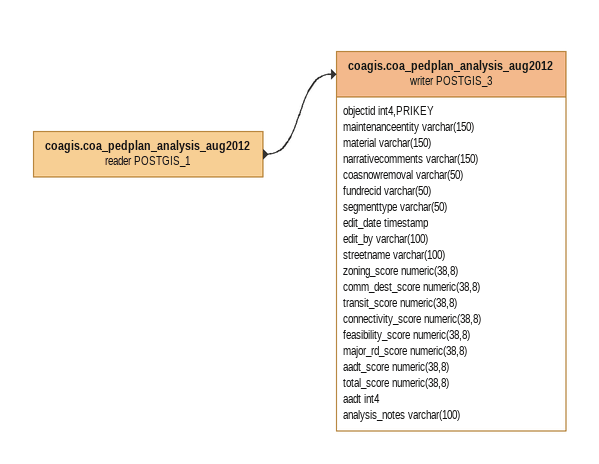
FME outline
coagis.coa_pedplan_analysis_aug2012 (reader POSTGIS_1)
    -> coagis.coa_pedplan_analysis_aug2012 (writer POSTGIS_3)
coagis.coa_pedplan_analysis_aug2012 (writer POSTGIS_3)
    attributes: objectid int4,PRIKEY, maintenanceentity varchar(150), material varchar(150), narrativecomments varchar(150), coasnowremoval varchar(50), fundrecid varchar(50), segmenttype varchar(50), edit_date timestamp, edit_by varchar(100), streetname varchar(100), zoning_score numeric(38,8), comm_dest_score numeric(38,8), transit_score numeric(38,8), connectivity_score numeric(38,8), feasibility_score numeric(38,8), major_rd_score numeric(38,8), aadt_score numeric(38,8), total_score numeric(38,8), aadt int4, analysis_notes varchar(100)
